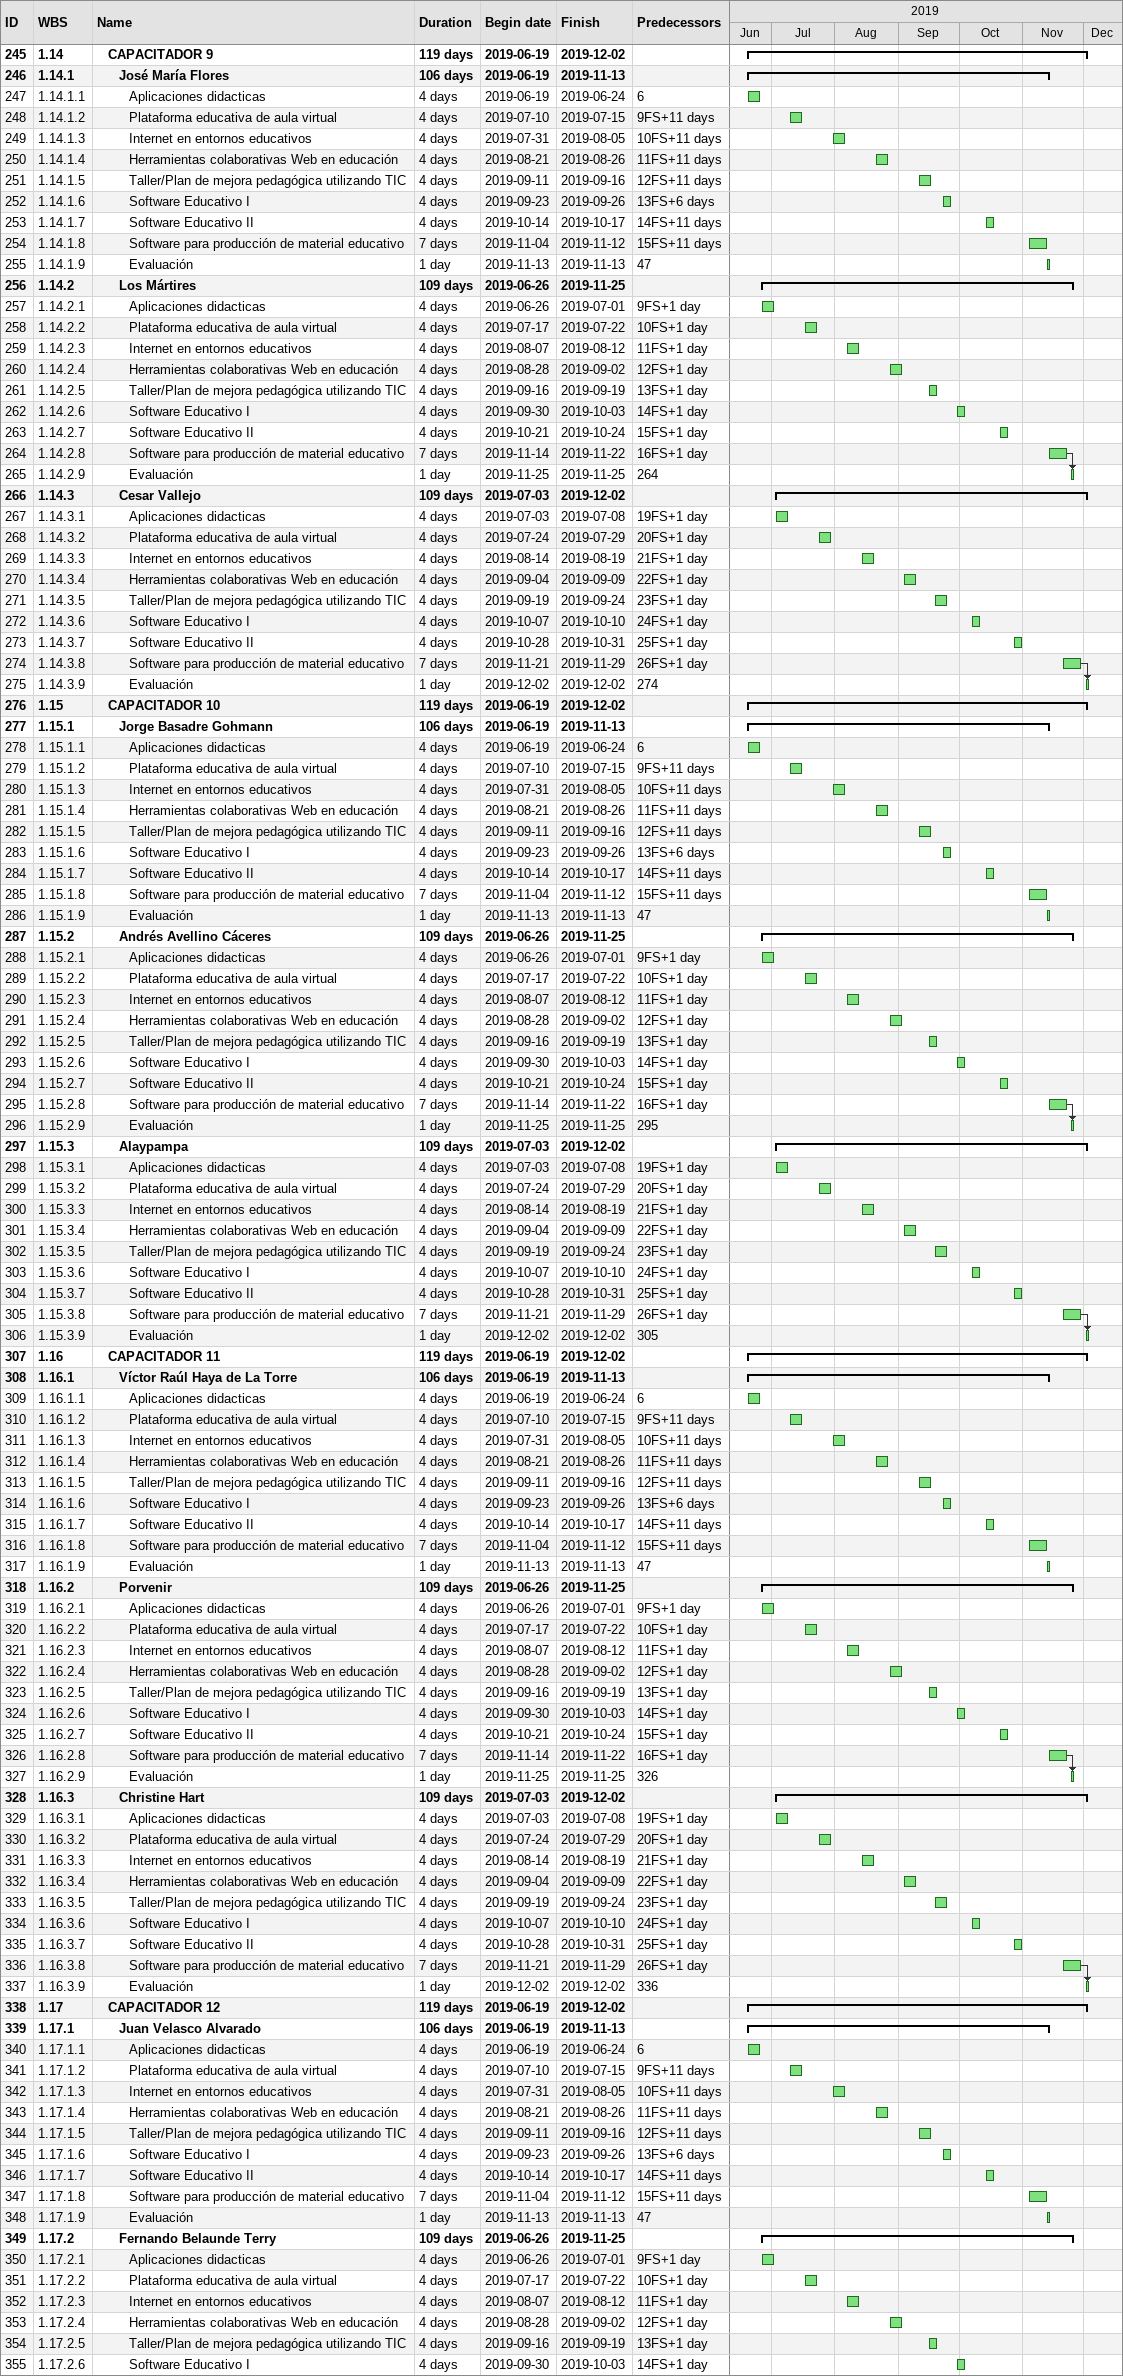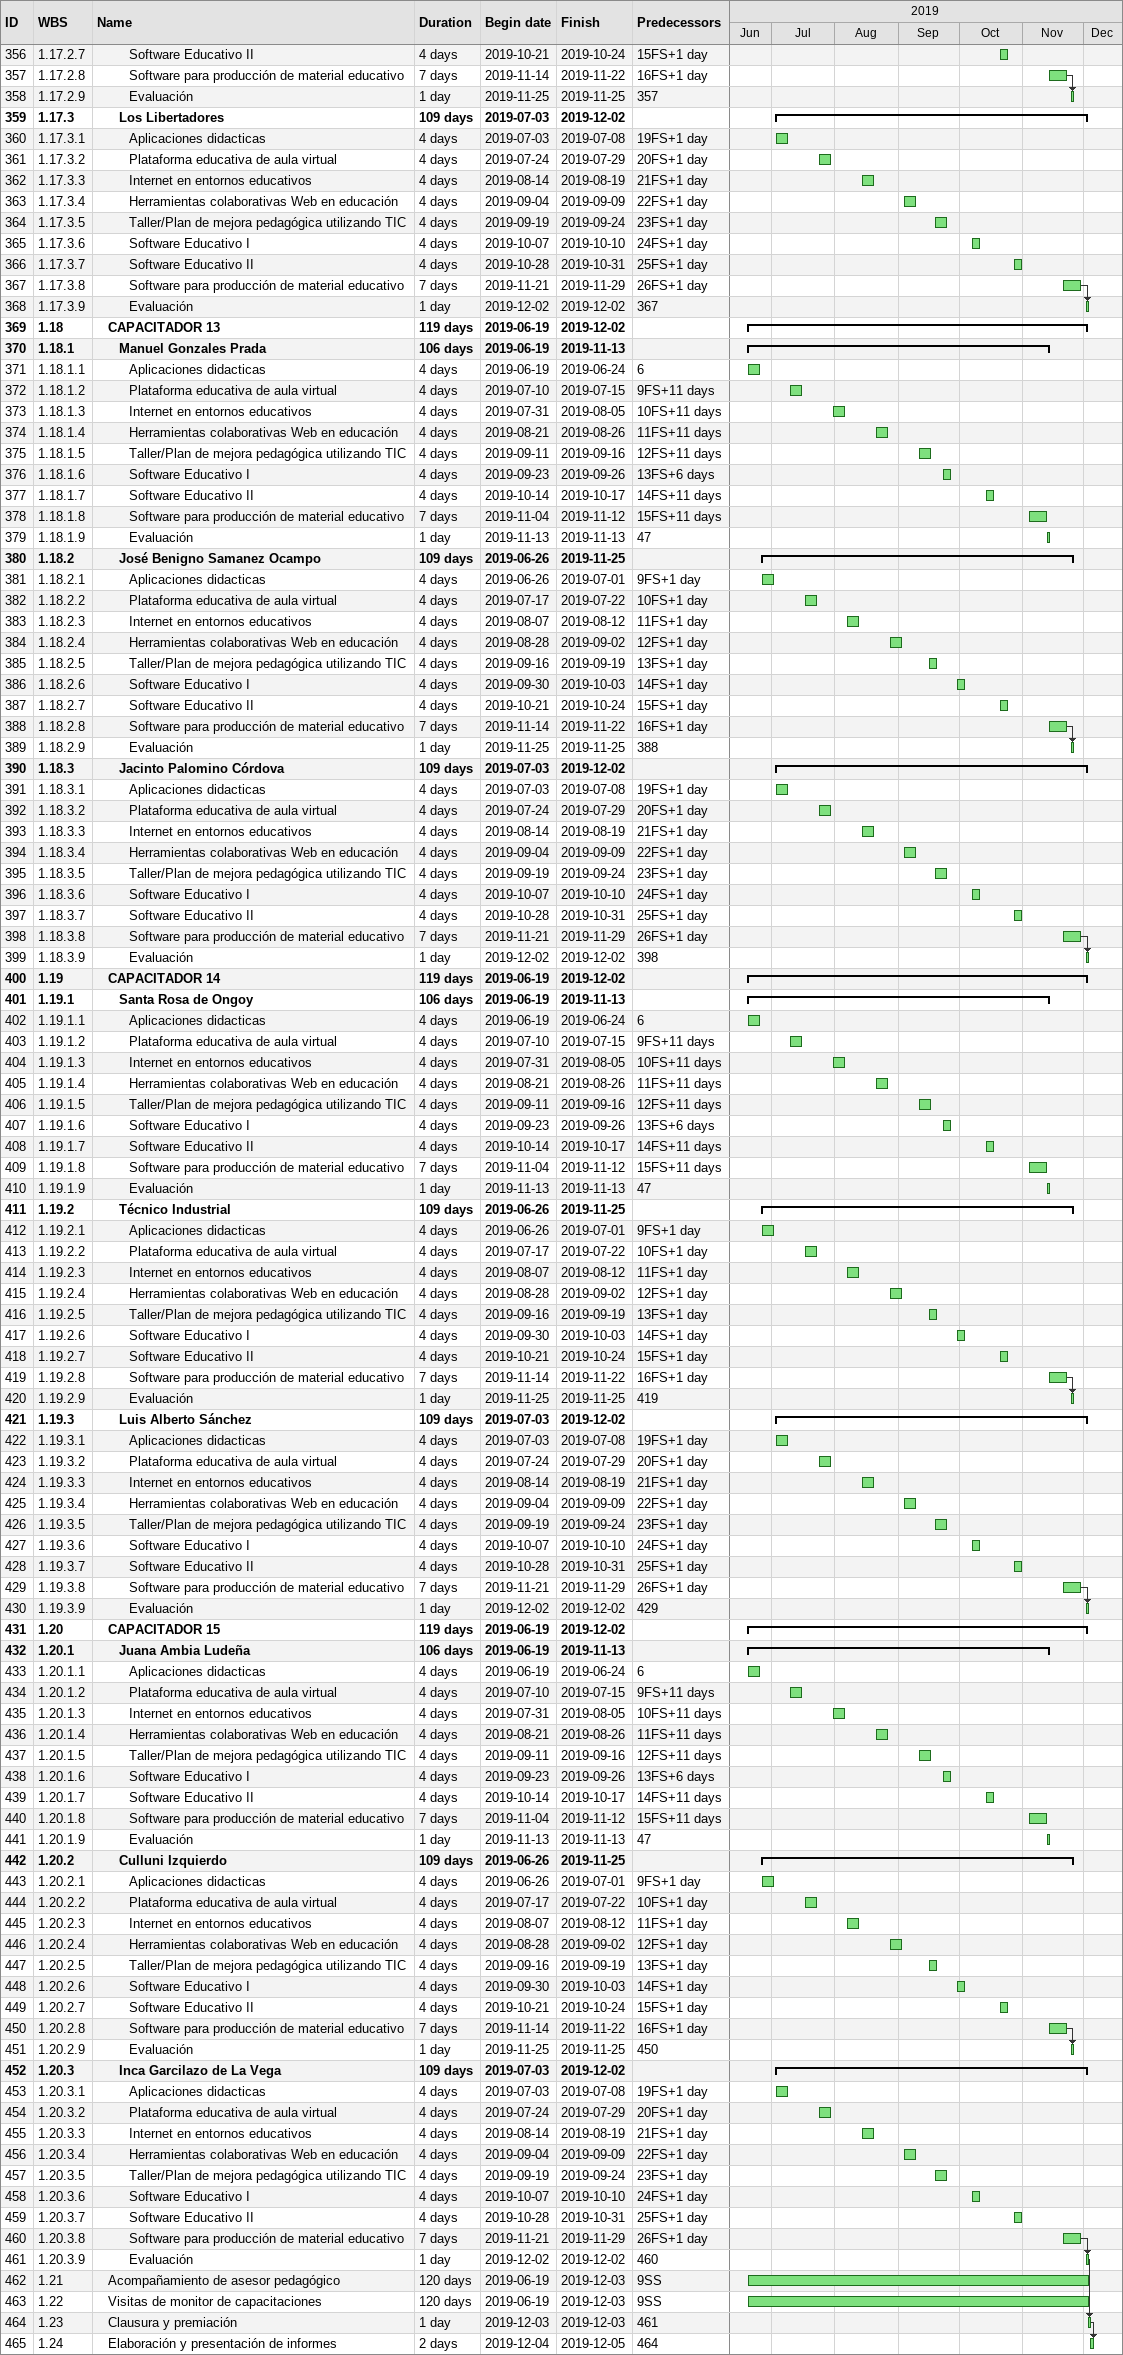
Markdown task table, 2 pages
| ID | WBS | Task | Duration | Start | Finish | Predecessors |
|---|---|---|---|---|---|---|
| 245 | 1.14 | **CAPACITADOR 9** | 119d | 2019-06-19 | 2019-12-02 |  |
| 246 | 1.14.1 | **José María Flores** | 106d | 2019-06-19 | 2019-11-13 |  |
| 247 | 1.14.1.1 | Aplicaciones didacticas | 4d | 2019-06-19 | 2019-06-24 | 6 |
| 248 | 1.14.1.2 | Plataforma educativa de aula virtual | 4d | 2019-07-10 | 2019-07-15 | 9FS+11d |
| 249 | 1.14.1.3 | Internet en entornos educativos | 4d | 2019-07-31 | 2019-08-05 | 10FS+11d |
| 250 | 1.14.1.4 | Herramientas colaborativas Web en educación | 4d | 2019-08-21 | 2019-08-26 | 11FS+11d |
| 251 | 1.14.1.5 | Taller/Plan de mejora pedagógica utilizando TIC | 4d | 2019-09-11 | 2019-09-16 | 12FS+11d |
| 252 | 1.14.1.6 | Software Educativo I | 4d | 2019-09-23 | 2019-09-26 | 13FS+6d |
| 253 | 1.14.1.7 | Software Educativo II | 4d | 2019-10-14 | 2019-10-17 | 14FS+11d |
| 254 | 1.14.1.8 | Software para producción de material educativo | 7d | 2019-11-04 | 2019-11-12 | 15FS+11d |
| 255 | 1.14.1.9 | Evaluación | 1d | 2019-11-13 | 2019-11-13 | 47 |
| 256 | 1.14.2 | **Los Mártires** | 109d | 2019-06-26 | 2019-11-25 |  |
| 257 | 1.14.2.1 | Aplicaciones didacticas | 4d | 2019-06-26 | 2019-07-01 | 9FS+1d |
| 258 | 1.14.2.2 | Plataforma educativa de aula virtual | 4d | 2019-07-17 | 2019-07-22 | 10FS+1d |
| 259 | 1.14.2.3 | Internet en entornos educativos | 4d | 2019-08-07 | 2019-08-12 | 11FS+1d |
| 260 | 1.14.2.4 | Herramientas colaborativas Web en educación | 4d | 2019-08-28 | 2019-09-02 | 12FS+1d |
| 261 | 1.14.2.5 | Taller/Plan de mejora pedagógica utilizando TIC | 4d | 2019-09-16 | 2019-09-19 | 13FS+1d |
| 262 | 1.14.2.6 | Software Educativo I | 4d | 2019-09-30 | 2019-10-03 | 14FS+1d |
| 263 | 1.14.2.7 | Software Educativo II | 4d | 2019-10-21 | 2019-10-24 | 15FS+1d |
| 264 | 1.14.2.8 | Software para producción de material educativo | 7d | 2019-11-14 | 2019-11-22 | 16FS+1d |
| 265 | 1.14.2.9 | Evaluación | 1d | 2019-11-25 | 2019-11-25 | 264 |
| 266 | 1.14.3 | **Cesar Vallejo** | 109d | 2019-07-03 | 2019-12-02 |  |
| 267 | 1.14.3.1 | Aplicaciones didacticas | 4d | 2019-07-03 | 2019-07-08 | 19FS+1d |
| 268 | 1.14.3.2 | Plataforma educativa de aula virtual | 4d | 2019-07-24 | 2019-07-29 | 20FS+1d |
| 269 | 1.14.3.3 | Internet en entornos educativos | 4d | 2019-08-14 | 2019-08-19 | 21FS+1d |
| 270 | 1.14.3.4 | Herramientas colaborativas Web en educación | 4d | 2019-09-04 | 2019-09-09 | 22FS+1d |
| 271 | 1.14.3.5 | Taller/Plan de mejora pedagógica utilizando TIC | 4d | 2019-09-19 | 2019-09-24 | 23FS+1d |
| 272 | 1.14.3.6 | Software Educativo I | 4d | 2019-10-07 | 2019-10-10 | 24FS+1d |
| 273 | 1.14.3.7 | Software Educativo II | 4d | 2019-10-28 | 2019-10-31 | 25FS+1d |
| 274 | 1.14.3.8 | Software para producción de material educativo | 7d | 2019-11-21 | 2019-11-29 | 26FS+1d |
| 275 | 1.14.3.9 | Evaluación | 1d | 2019-12-02 | 2019-12-02 | 274 |
| 276 | 1.15 | **CAPACITADOR 10** | 119d | 2019-06-19 | 2019-12-02 |  |
| 277 | 1.15.1 | **Jorge Basadre Gohmann** | 106d | 2019-06-19 | 2019-11-13 |  |
| 278 | 1.15.1.1 | Aplicaciones didacticas | 4d | 2019-06-19 | 2019-06-24 | 6 |
| 279 | 1.15.1.2 | Plataforma educativa de aula virtual | 4d | 2019-07-10 | 2019-07-15 | 9FS+11d |
| 280 | 1.15.1.3 | Internet en entornos educativos | 4d | 2019-07-31 | 2019-08-05 | 10FS+11d |
| 281 | 1.15.1.4 | Herramientas colaborativas Web en educación | 4d | 2019-08-21 | 2019-08-26 | 11FS+11d |
| 282 | 1.15.1.5 | Taller/Plan de mejora pedagógica utilizando TIC | 4d | 2019-09-11 | 2019-09-16 | 12FS+11d |
| 283 | 1.15.1.6 | Software Educativo I | 4d | 2019-09-23 | 2019-09-26 | 13FS+6d |
| 284 | 1.15.1.7 | Software Educativo II | 4d | 2019-10-14 | 2019-10-17 | 14FS+11d |
| 285 | 1.15.1.8 | Software para producción de material educativo | 7d | 2019-11-04 | 2019-11-12 | 15FS+11d |
| 286 | 1.15.1.9 | Evaluación | 1d | 2019-11-13 | 2019-11-13 | 47 |
| 287 | 1.15.2 | **Andrés Avellino Cáceres** | 109d | 2019-06-26 | 2019-11-25 |  |
| 288 | 1.15.2.1 | Aplicaciones didacticas | 4d | 2019-06-26 | 2019-07-01 | 9FS+1d |
| 289 | 1.15.2.2 | Plataforma educativa de aula virtual | 4d | 2019-07-17 | 2019-07-22 | 10FS+1d |
| 290 | 1.15.2.3 | Internet en entornos educativos | 4d | 2019-08-07 | 2019-08-12 | 11FS+1d |
| 291 | 1.15.2.4 | Herramientas colaborativas Web en educación | 4d | 2019-08-28 | 2019-09-02 | 12FS+1d |
| 292 | 1.15.2.5 | Taller/Plan de mejora pedagógica utilizando TIC | 4d | 2019-09-16 | 2019-09-19 | 13FS+1d |
| 293 | 1.15.2.6 | Software Educativo I | 4d | 2019-09-30 | 2019-10-03 | 14FS+1d |
| 294 | 1.15.2.7 | Software Educativo II | 4d | 2019-10-21 | 2019-10-24 | 15FS+1d |
| 295 | 1.15.2.8 | Software para producción de material educativo | 7d | 2019-11-14 | 2019-11-22 | 16FS+1d |
| 296 | 1.15.2.9 | Evaluación | 1d | 2019-11-25 | 2019-11-25 | 295 |
| 297 | 1.15.3 | **Alaypampa** | 109d | 2019-07-03 | 2019-12-02 |  |
| 298 | 1.15.3.1 | Aplicaciones didacticas | 4d | 2019-07-03 | 2019-07-08 | 19FS+1d |
| 299 | 1.15.3.2 | Plataforma educativa de aula virtual | 4d | 2019-07-24 | 2019-07-29 | 20FS+1d |
| 300 | 1.15.3.3 | Internet en entornos educativos | 4d | 2019-08-14 | 2019-08-19 | 21FS+1d |
| 301 | 1.15.3.4 | Herramientas colaborativas Web en educación | 4d | 2019-09-04 | 2019-09-09 | 22FS+1d |
| 302 | 1.15.3.5 | Taller/Plan de mejora pedagógica utilizando TIC | 4d | 2019-09-19 | 2019-09-24 | 23FS+1d |
| 303 | 1.15.3.6 | Software Educativo I | 4d | 2019-10-07 | 2019-10-10 | 24FS+1d |
| 304 | 1.15.3.7 | Software Educativo II | 4d | 2019-10-28 | 2019-10-31 | 25FS+1d |
| 305 | 1.15.3.8 | Software para producción de material educativo | 7d | 2019-11-21 | 2019-11-29 | 26FS+1d |
| 306 | 1.15.3.9 | Evaluación | 1d | 2019-12-02 | 2019-12-02 | 305 |
| 307 | 1.16 | **CAPACITADOR 11** | 119d | 2019-06-19 | 2019-12-02 |  |
| 308 | 1.16.1 | **Víctor Raúl Haya de La Torre** | 106d | 2019-06-19 | 2019-11-13 |  |
| 309 | 1.16.1.1 | Aplicaciones didacticas | 4d | 2019-06-19 | 2019-06-24 | 6 |
| 310 | 1.16.1.2 | Plataforma educativa de aula virtual | 4d | 2019-07-10 | 2019-07-15 | 9FS+11d |
| 311 | 1.16.1.3 | Internet en entornos educativos | 4d | 2019-07-31 | 2019-08-05 | 10FS+11d |
| 312 | 1.16.1.4 | Herramientas colaborativas Web en educación | 4d | 2019-08-21 | 2019-08-26 | 11FS+11d |
| 313 | 1.16.1.5 | Taller/Plan de mejora pedagógica utilizando TIC | 4d | 2019-09-11 | 2019-09-16 | 12FS+11d |
| 314 | 1.16.1.6 | Software Educativo I | 4d | 2019-09-23 | 2019-09-26 | 13FS+6d |
| 315 | 1.16.1.7 | Software Educativo II | 4d | 2019-10-14 | 2019-10-17 | 14FS+11d |
| 316 | 1.16.1.8 | Software para producción de material educativo | 7d | 2019-11-04 | 2019-11-12 | 15FS+11d |
| 317 | 1.16.1.9 | Evaluación | 1d | 2019-11-13 | 2019-11-13 | 47 |
| 318 | 1.16.2 | **Porvenir** | 109d | 2019-06-26 | 2019-11-25 |  |
| 319 | 1.16.2.1 | Aplicaciones didacticas | 4d | 2019-06-26 | 2019-07-01 | 9FS+1d |
| 320 | 1.16.2.2 | Plataforma educativa de aula virtual | 4d | 2019-07-17 | 2019-07-22 | 10FS+1d |
| 321 | 1.16.2.3 | Internet en entornos educativos | 4d | 2019-08-07 | 2019-08-12 | 11FS+1d |
| 322 | 1.16.2.4 | Herramientas colaborativas Web en educación | 4d | 2019-08-28 | 2019-09-02 | 12FS+1d |
| 323 | 1.16.2.5 | Taller/Plan de mejora pedagógica utilizando TIC | 4d | 2019-09-16 | 2019-09-19 | 13FS+1d |
| 324 | 1.16.2.6 | Software Educativo I | 4d | 2019-09-30 | 2019-10-03 | 14FS+1d |
| 325 | 1.16.2.7 | Software Educativo II | 4d | 2019-10-21 | 2019-10-24 | 15FS+1d |
| 326 | 1.16.2.8 | Software para producción de material educativo | 7d | 2019-11-14 | 2019-11-22 | 16FS+1d |
| 327 | 1.16.2.9 | Evaluación | 1d | 2019-11-25 | 2019-11-25 | 326 |
| 328 | 1.16.3 | **Christine Hart** | 109d | 2019-07-03 | 2019-12-02 |  |
| 329 | 1.16.3.1 | Aplicaciones didacticas | 4d | 2019-07-03 | 2019-07-08 | 19FS+1d |
| 330 | 1.16.3.2 | Plataforma educativa de aula virtual | 4d | 2019-07-24 | 2019-07-29 | 20FS+1d |
| 331 | 1.16.3.3 | Internet en entornos educativos | 4d | 2019-08-14 | 2019-08-19 | 21FS+1d |
| 332 | 1.16.3.4 | Herramientas colaborativas Web en educación | 4d | 2019-09-04 | 2019-09-09 | 22FS+1d |
| 333 | 1.16.3.5 | Taller/Plan de mejora pedagógica utilizando TIC | 4d | 2019-09-19 | 2019-09-24 | 23FS+1d |
| 334 | 1.16.3.6 | Software Educativo I | 4d | 2019-10-07 | 2019-10-10 | 24FS+1d |
| 335 | 1.16.3.7 | Software Educativo II | 4d | 2019-10-28 | 2019-10-31 | 25FS+1d |
| 336 | 1.16.3.8 | Software para producción de material educativo | 7d | 2019-11-21 | 2019-11-29 | 26FS+1d |
| 337 | 1.16.3.9 | Evaluación | 1d | 2019-12-02 | 2019-12-02 | 336 |
| 338 | 1.17 | **CAPACITADOR 12** | 119d | 2019-06-19 | 2019-12-02 |  |
| 339 | 1.17.1 | **Juan Velasco Alvarado** | 106d | 2019-06-19 | 2019-11-13 |  |
| 340 | 1.17.1.1 | Aplicaciones didacticas | 4d | 2019-06-19 | 2019-06-24 | 6 |
| 341 | 1.17.1.2 | Plataforma educativa de aula virtual | 4d | 2019-07-10 | 2019-07-15 | 9FS+11d |
| 342 | 1.17.1.3 | Internet en entornos educativos | 4d | 2019-07-31 | 2019-08-05 | 10FS+11d |
| 343 | 1.17.1.4 | Herramientas colaborativas Web en educación | 4d | 2019-08-21 | 2019-08-26 | 11FS+11d |
| 344 | 1.17.1.5 | Taller/Plan de mejora pedagógica utilizando TIC | 4d | 2019-09-11 | 2019-09-16 | 12FS+11d |
| 345 | 1.17.1.6 | Software Educativo I | 4d | 2019-09-23 | 2019-09-26 | 13FS+6d |
| 346 | 1.17.1.7 | Software Educativo II | 4d | 2019-10-14 | 2019-10-17 | 14FS+11d |
| 347 | 1.17.1.8 | Software para producción de material educativo | 7d | 2019-11-04 | 2019-11-12 | 15FS+11d |
| 348 | 1.17.1.9 | Evaluación | 1d | 2019-11-13 | 2019-11-13 | 47 |
| 349 | 1.17.2 | **Fernando Belaunde Terry** | 109d | 2019-06-26 | 2019-11-25 |  |
| 350 | 1.17.2.1 | Aplicaciones didacticas | 4d | 2019-06-26 | 2019-07-01 | 9FS+1d |
| 351 | 1.17.2.2 | Plataforma educativa de aula virtual | 4d | 2019-07-17 | 2019-07-22 | 10FS+1d |
| 352 | 1.17.2.3 | Internet en entornos educativos | 4d | 2019-08-07 | 2019-08-12 | 11FS+1d |
| 353 | 1.17.2.4 | Herramientas colaborativas Web en educación | 4d | 2019-08-28 | 2019-09-02 | 12FS+1d |
| 354 | 1.17.2.5 | Taller/Plan de mejora pedagógica utilizando TIC | 4d | 2019-09-16 | 2019-09-19 | 13FS+1d |
| 355 | 1.17.2.6 | Software Educativo I | 4d | 2019-09-30 | 2019-10-03 | 14FS+1d |
| 356 | 1.17.2.7 | Software Educativo II | 4d | 2019-10-21 | 2019-10-24 | 15FS+1d |
| 357 | 1.17.2.8 | Software para producción de material educativo | 7d | 2019-11-14 | 2019-11-22 | 16FS+1d |
| 358 | 1.17.2.9 | Evaluación | 1d | 2019-11-25 | 2019-11-25 | 357 |
| 359 | 1.17.3 | **Los Libertadores** | 109d | 2019-07-03 | 2019-12-02 |  |
| 360 | 1.17.3.1 | Aplicaciones didacticas | 4d | 2019-07-03 | 2019-07-08 | 19FS+1d |
| 361 | 1.17.3.2 | Plataforma educativa de aula virtual | 4d | 2019-07-24 | 2019-07-29 | 20FS+1d |
| 362 | 1.17.3.3 | Internet en entornos educativos | 4d | 2019-08-14 | 2019-08-19 | 21FS+1d |
| 363 | 1.17.3.4 | Herramientas colaborativas Web en educación | 4d | 2019-09-04 | 2019-09-09 | 22FS+1d |
| 364 | 1.17.3.5 | Taller/Plan de mejora pedagógica utilizando TIC | 4d | 2019-09-19 | 2019-09-24 | 23FS+1d |
| 365 | 1.17.3.6 | Software Educativo I | 4d | 2019-10-07 | 2019-10-10 | 24FS+1d |
| 366 | 1.17.3.7 | Software Educativo II | 4d | 2019-10-28 | 2019-10-31 | 25FS+1d |
| 367 | 1.17.3.8 | Software para producción de material educativo | 7d | 2019-11-21 | 2019-11-29 | 26FS+1d |
| 368 | 1.17.3.9 | Evaluación | 1d | 2019-12-02 | 2019-12-02 | 367 |
| 369 | 1.18 | **CAPACITADOR 13** | 119d | 2019-06-19 | 2019-12-02 |  |
| 370 | 1.18.1 | **Manuel Gonzales Prada** | 106d | 2019-06-19 | 2019-11-13 |  |
| 371 | 1.18.1.1 | Aplicaciones didacticas | 4d | 2019-06-19 | 2019-06-24 | 6 |
| 372 | 1.18.1.2 | Plataforma educativa de aula virtual | 4d | 2019-07-10 | 2019-07-15 | 9FS+11d |
| 373 | 1.18.1.3 | Internet en entornos educativos | 4d | 2019-07-31 | 2019-08-05 | 10FS+11d |
| 374 | 1.18.1.4 | Herramientas colaborativas Web en educación | 4d | 2019-08-21 | 2019-08-26 | 11FS+11d |
| 375 | 1.18.1.5 | Taller/Plan de mejora pedagógica utilizando TIC | 4d | 2019-09-11 | 2019-09-16 | 12FS+11d |
| 376 | 1.18.1.6 | Software Educativo I | 4d | 2019-09-23 | 2019-09-26 | 13FS+6d |
| 377 | 1.18.1.7 | Software Educativo II | 4d | 2019-10-14 | 2019-10-17 | 14FS+11d |
| 378 | 1.18.1.8 | Software para producción de material educativo | 7d | 2019-11-04 | 2019-11-12 | 15FS+11d |
| 379 | 1.18.1.9 | Evaluación | 1d | 2019-11-13 | 2019-11-13 | 47 |
| 380 | 1.18.2 | **José Benigno Samanez Ocampo** | 109d | 2019-06-26 | 2019-11-25 |  |
| 381 | 1.18.2.1 | Aplicaciones didacticas | 4d | 2019-06-26 | 2019-07-01 | 9FS+1d |
| 382 | 1.18.2.2 | Plataforma educativa de aula virtual | 4d | 2019-07-17 | 2019-07-22 | 10FS+1d |
| 383 | 1.18.2.3 | Internet en entornos educativos | 4d | 2019-08-07 | 2019-08-12 | 11FS+1d |
| 384 | 1.18.2.4 | Herramientas colaborativas Web en educación | 4d | 2019-08-28 | 2019-09-02 | 12FS+1d |
| 385 | 1.18.2.5 | Taller/Plan de mejora pedagógica utilizando TIC | 4d | 2019-09-16 | 2019-09-19 | 13FS+1d |
| 386 | 1.18.2.6 | Software Educativo I | 4d | 2019-09-30 | 2019-10-03 | 14FS+1d |
| 387 | 1.18.2.7 | Software Educativo II | 4d | 2019-10-21 | 2019-10-24 | 15FS+1d |
| 388 | 1.18.2.8 | Software para producción de material educativo | 7d | 2019-11-14 | 2019-11-22 | 16FS+1d |
| 389 | 1.18.2.9 | Evaluación | 1d | 2019-11-25 | 2019-11-25 | 388 |
| 390 | 1.18.3 | **Jacinto Palomino Córdova** | 109d | 2019-07-03 | 2019-12-02 |  |
| 391 | 1.18.3.1 | Aplicaciones didacticas | 4d | 2019-07-03 | 2019-07-08 | 19FS+1d |
| 392 | 1.18.3.2 | Plataforma educativa de aula virtual | 4d | 2019-07-24 | 2019-07-29 | 20FS+1d |
| 393 | 1.18.3.3 | Internet en entornos educativos | 4d | 2019-08-14 | 2019-08-19 | 21FS+1d |
| 394 | 1.18.3.4 | Herramientas colaborativas Web en educación | 4d | 2019-09-04 | 2019-09-09 | 22FS+1d |
| 395 | 1.18.3.5 | Taller/Plan de mejora pedagógica utilizando TIC | 4d | 2019-09-19 | 2019-09-24 | 23FS+1d |
| 396 | 1.18.3.6 | Software Educativo I | 4d | 2019-10-07 | 2019-10-10 | 24FS+1d |
| 397 | 1.18.3.7 | Software Educativo II | 4d | 2019-10-28 | 2019-10-31 | 25FS+1d |
| 398 | 1.18.3.8 | Software para producción de material educativo | 7d | 2019-11-21 | 2019-11-29 | 26FS+1d |
| 399 | 1.18.3.9 | Evaluación | 1d | 2019-12-02 | 2019-12-02 | 398 |
| 400 | 1.19 | **CAPACITADOR 14** | 119d | 2019-06-19 | 2019-12-02 |  |
| 401 | 1.19.1 | **Santa Rosa de Ongoy** | 106d | 2019-06-19 | 2019-11-13 |  |
| 402 | 1.19.1.1 | Aplicaciones didacticas | 4d | 2019-06-19 | 2019-06-24 | 6 |
| 403 | 1.19.1.2 | Plataforma educativa de aula virtual | 4d | 2019-07-10 | 2019-07-15 | 9FS+11d |
| 404 | 1.19.1.3 | Internet en entornos educativos | 4d | 2019-07-31 | 2019-08-05 | 10FS+11d |
| 405 | 1.19.1.4 | Herramientas colaborativas Web en educación | 4d | 2019-08-21 | 2019-08-26 | 11FS+11d |
| 406 | 1.19.1.5 | Taller/Plan de mejora pedagógica utilizando TIC | 4d | 2019-09-11 | 2019-09-16 | 12FS+11d |
| 407 | 1.19.1.6 | Software Educativo I | 4d | 2019-09-23 | 2019-09-26 | 13FS+6d |
| 408 | 1.19.1.7 | Software Educativo II | 4d | 2019-10-14 | 2019-10-17 | 14FS+11d |
| 409 | 1.19.1.8 | Software para producción de material educativo | 7d | 2019-11-04 | 2019-11-12 | 15FS+11d |
| 410 | 1.19.1.9 | Evaluación | 1d | 2019-11-13 | 2019-11-13 | 47 |
| 411 | 1.19.2 | **Técnico Industrial** | 109d | 2019-06-26 | 2019-11-25 |  |
| 412 | 1.19.2.1 | Aplicaciones didacticas | 4d | 2019-06-26 | 2019-07-01 | 9FS+1d |
| 413 | 1.19.2.2 | Plataforma educativa de aula virtual | 4d | 2019-07-17 | 2019-07-22 | 10FS+1d |
| 414 | 1.19.2.3 | Internet en entornos educativos | 4d | 2019-08-07 | 2019-08-12 | 11FS+1d |
| 415 | 1.19.2.4 | Herramientas colaborativas Web en educación | 4d | 2019-08-28 | 2019-09-02 | 12FS+1d |
| 416 | 1.19.2.5 | Taller/Plan de mejora pedagógica utilizando TIC | 4d | 2019-09-16 | 2019-09-19 | 13FS+1d |
| 417 | 1.19.2.6 | Software Educativo I | 4d | 2019-09-30 | 2019-10-03 | 14FS+1d |
| 418 | 1.19.2.7 | Software Educativo II | 4d | 2019-10-21 | 2019-10-24 | 15FS+1d |
| 419 | 1.19.2.8 | Software para producción de material educativo | 7d | 2019-11-14 | 2019-11-22 | 16FS+1d |
| 420 | 1.19.2.9 | Evaluación | 1d | 2019-11-25 | 2019-11-25 | 419 |
| 421 | 1.19.3 | **Luis Alberto Sánchez** | 109d | 2019-07-03 | 2019-12-02 |  |
| 422 | 1.19.3.1 | Aplicaciones didacticas | 4d | 2019-07-03 | 2019-07-08 | 19FS+1d |
| 423 | 1.19.3.2 | Plataforma educativa de aula virtual | 4d | 2019-07-24 | 2019-07-29 | 20FS+1d |
| 424 | 1.19.3.3 | Internet en entornos educativos | 4d | 2019-08-14 | 2019-08-19 | 21FS+1d |
| 425 | 1.19.3.4 | Herramientas colaborativas Web en educación | 4d | 2019-09-04 | 2019-09-09 | 22FS+1d |
| 426 | 1.19.3.5 | Taller/Plan de mejora pedagógica utilizando TIC | 4d | 2019-09-19 | 2019-09-24 | 23FS+1d |
| 427 | 1.19.3.6 | Software Educativo I | 4d | 2019-10-07 | 2019-10-10 | 24FS+1d |
| 428 | 1.19.3.7 | Software Educativo II | 4d | 2019-10-28 | 2019-10-31 | 25FS+1d |
| 429 | 1.19.3.8 | Software para producción de material educativo | 7d | 2019-11-21 | 2019-11-29 | 26FS+1d |
| 430 | 1.19.3.9 | Evaluación | 1d | 2019-12-02 | 2019-12-02 | 429 |
| 431 | 1.20 | **CAPACITADOR 15** | 119d | 2019-06-19 | 2019-12-02 |  |
| 432 | 1.20.1 | **Juana Ambia Ludeña** | 106d | 2019-06-19 | 2019-11-13 |  |
| 433 | 1.20.1.1 | Aplicaciones didacticas | 4d | 2019-06-19 | 2019-06-24 | 6 |
| 434 | 1.20.1.2 | Plataforma educativa de aula virtual | 4d | 2019-07-10 | 2019-07-15 | 9FS+11d |
| 435 | 1.20.1.3 | Internet en entornos educativos | 4d | 2019-07-31 | 2019-08-05 | 10FS+11d |
| 436 | 1.20.1.4 | Herramientas colaborativas Web en educación | 4d | 2019-08-21 | 2019-08-26 | 11FS+11d |
| 437 | 1.20.1.5 | Taller/Plan de mejora pedagógica utilizando TIC | 4d | 2019-09-11 | 2019-09-16 | 12FS+11d |
| 438 | 1.20.1.6 | Software Educativo I | 4d | 2019-09-23 | 2019-09-26 | 13FS+6d |
| 439 | 1.20.1.7 | Software Educativo II | 4d | 2019-10-14 | 2019-10-17 | 14FS+11d |
| 440 | 1.20.1.8 | Software para producción de material educativo | 7d | 2019-11-04 | 2019-11-12 | 15FS+11d |
| 441 | 1.20.1.9 | Evaluación | 1d | 2019-11-13 | 2019-11-13 | 47 |
| 442 | 1.20.2 | **Culluni Izquierdo** | 109d | 2019-06-26 | 2019-11-25 |  |
| 443 | 1.20.2.1 | Aplicaciones didacticas | 4d | 2019-06-26 | 2019-07-01 | 9FS+1d |
| 444 | 1.20.2.2 | Plataforma educativa de aula virtual | 4d | 2019-07-17 | 2019-07-22 | 10FS+1d |
| 445 | 1.20.2.3 | Internet en entornos educativos | 4d | 2019-08-07 | 2019-08-12 | 11FS+1d |
| 446 | 1.20.2.4 | Herramientas colaborativas Web en educación | 4d | 2019-08-28 | 2019-09-02 | 12FS+1d |
| 447 | 1.20.2.5 | Taller/Plan de mejora pedagógica utilizando TIC | 4d | 2019-09-16 | 2019-09-19 | 13FS+1d |
| 448 | 1.20.2.6 | Software Educativo I | 4d | 2019-09-30 | 2019-10-03 | 14FS+1d |
| 449 | 1.20.2.7 | Software Educativo II | 4d | 2019-10-21 | 2019-10-24 | 15FS+1d |
| 450 | 1.20.2.8 | Software para producción de material educativo | 7d | 2019-11-14 | 2019-11-22 | 16FS+1d |
| 451 | 1.20.2.9 | Evaluación | 1d | 2019-11-25 | 2019-11-25 | 450 |
| 452 | 1.20.3 | **Inca Garcilazo de La Vega** | 109d | 2019-07-03 | 2019-12-02 |  |
| 453 | 1.20.3.1 | Aplicaciones didacticas | 4d | 2019-07-03 | 2019-07-08 | 19FS+1d |
| 454 | 1.20.3.2 | Plataforma educativa de aula virtual | 4d | 2019-07-24 | 2019-07-29 | 20FS+1d |
| 455 | 1.20.3.3 | Internet en entornos educativos | 4d | 2019-08-14 | 2019-08-19 | 21FS+1d |
| 456 | 1.20.3.4 | Herramientas colaborativas Web en educación | 4d | 2019-09-04 | 2019-09-09 | 22FS+1d |
| 457 | 1.20.3.5 | Taller/Plan de mejora pedagógica utilizando TIC | 4d | 2019-09-19 | 2019-09-24 | 23FS+1d |
| 458 | 1.20.3.6 | Software Educativo I | 4d | 2019-10-07 | 2019-10-10 | 24FS+1d |
| 459 | 1.20.3.7 | Software Educativo II | 4d | 2019-10-28 | 2019-10-31 | 25FS+1d |
| 460 | 1.20.3.8 | Software para producción de material educativo | 7d | 2019-11-21 | 2019-11-29 | 26FS+1d |
| 461 | 1.20.3.9 | Evaluación | 1d | 2019-12-02 | 2019-12-02 | 460 |
| 462 | 1.21 | Acompañamiento de asesor pedagógico | 120d | 2019-06-19 | 2019-12-03 | 9SS |
| 463 | 1.22 | Visitas de monitor de capacitaciones | 120d | 2019-06-19 | 2019-12-03 | 9SS |
| 464 | 1.23 | Clausura y premiación | 1d | 2019-12-03 | 2019-12-03 | 461 |
| 465 | 1.24 | Elaboración y presentación de informes | 2d | 2019-12-04 | 2019-12-05 | 464 |
